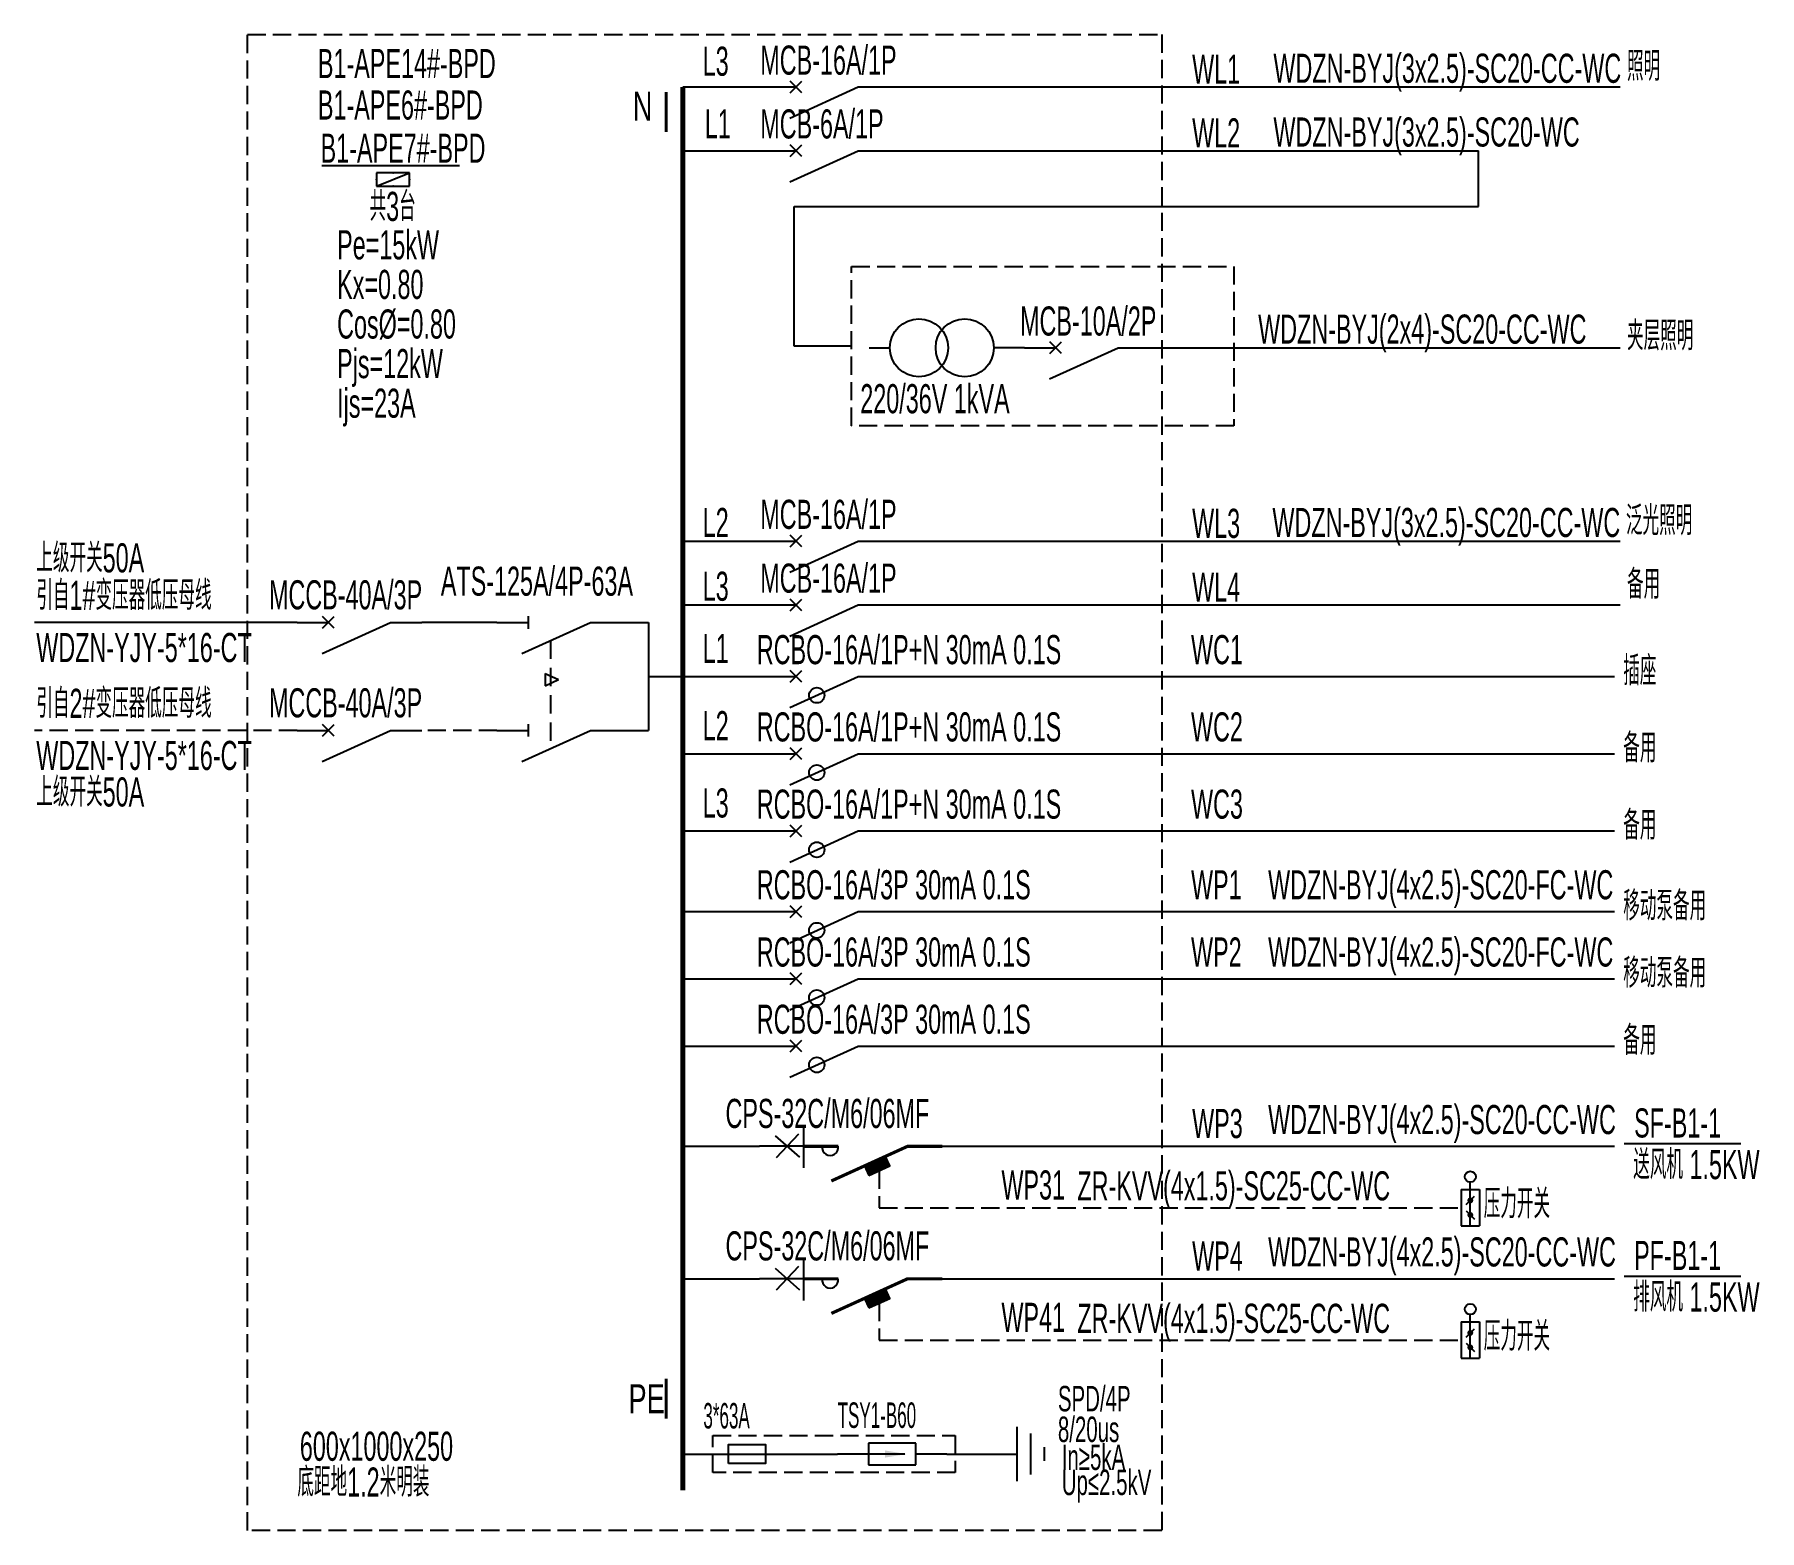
# Model space of a CAD drawing. Extents: x 776418 to 2076422, y -1170708 to 498544.
# Drawn here: x 783015 to 806715, y -616681 to -596125 of the extents above; entities that cross this region are included whole.
import ezdxf

# ---------------------------------------------------------------- set-up
doc = ezdxf.new("R2010")
doc.units = 0
doc.header["$LTSCALE"] = 1000
doc.header["$MEASUREMENT"] = 0
for name, pattern in [('CONTINOUS', [0]), ('DASH', [0.35, 0.25, -0.1]), ('HIDDEN', [0.375, 0.25, -0.125])]:
    doc.linetypes.add(name, pattern=pattern)
doc.layers.get('0').update_dxf_attribs({"linetype": 'CONTINUOUS'})
for name, color, linetype in [('D-TEXT', 7, 'CONTINUOUS'), ('DOTLN', 2, 'DASH'), ('DQ', 255, 'CONTINOUS'), ('ELEMENT', 3, 'CONTINUOUS'), ('EQUIP-箱柜', 3, 'CONTINUOUS'), ('SHEET_TEXT', 7, 'CONTINUOUS'), ('TEL_TEXT', 3, 'CONTINUOUS'), ('WIRE-照明', 1, 'CONTINUOUS')]:
    doc.layers.add(name, color=color, linetype=linetype)
doc.styles.add('_COMPLEX', font='ROS', dxfattribs={"width": 0.6, "bigfont": 'JD'})
doc.styles.add('_JD', font='ros.shx', dxfattribs={"width": 0.8, "bigfont": 'JD.shx'})
doc.styles.add('_TCH_LABEL', font='COMPLEX', dxfattribs={"bigfont": 'GBCBIG'})
doc.styles.add('DIM_FONT', font='SIMPLEX', dxfattribs={"width": 0.7, "bigfont": 'GBCBIG'})
doc.styles.get("Standard").update_dxf_attribs({"font": 'gbenor.shx', "bigfont": 'gbcbig.shx'})

# ---------------------------------------------------------------- blocks, each defined once
blk = doc.blocks.new('M_M8')
for p, q in [((-0.25, -0.2), (0, -0.75)), ((0.05, -0.25), (-0.05, -0.25))]:
    blk.add_line(p, q)
for points in [[(0, 0), (0, -0.25)], [(0, -0.75), (0, -1)]]:
    blk.add_lwpolyline(points)
at = {"style": 'DIM_FONT', "width": 0.8, "flags": 9}
blk.add_attdef('S', (0.25, -0.5), '', height=0.2, dxfattribs=at)
blk = doc.blocks.new('M_M19DXM')
for p, q in [((-0.25, -0.2), (0, -0.75)), ((-0.047, -0.203), (0.047, -0.297)), ((-0.047, -0.297), (0.047, -0.203))]:
    blk.add_line(p, q)
for points in [[(0, 0), (0, -0.25)], [(0, -0.75), (0, -1)]]:
    blk.add_lwpolyline(points)
blk.add_circle((-0.151, -0.417), 0.0615)
at = {"style": 'DIM_FONT', "width": 0.8, "flags": 9}
blk.add_attdef('S', (0.25, -0.5), '', height=0.2, dxfattribs=at)
blk = doc.blocks.new('M_M7')
for p, q in [((-0.25, -0.2), (0, -0.75)), ((-0.047, -0.297), (0.047, -0.203)), ((-0.047, -0.203), (0.047, -0.297))]:
    blk.add_line(p, q)
for points in [[(0, 0), (0, -0.25)], [(0, -0.75), (0, -1)]]:
    blk.add_lwpolyline(points)
at = {"width": 0.8, "flags": 9}
blk.add_attdef('S', (0.25, -0.5), '', height=0.2, dxfattribs=at)
blk = doc.blocks.new('$element$00000577')
at = {"const_width": 0.0233}
for points in [[(0, 0), (0, -0.25)], [(-0.25, -0.2), (0, -0.75), (0, -1)]]:
    blk.add_lwpolyline(points, dxfattribs=at)
blk.add_arc((-0.008, -0.192), 0.0589, 81.8699, 278.1301)
at = {"flags": 9}
blk.add_attdef('S', (0, 0), '', height=0.00000667, dxfattribs=at)
blk = doc.blocks.new('A$C06496FC3')
h = blk.add_hatch()
h.set_pattern_fill('ANSI31', color=256, scale=10, style=0)
h.set_pattern_definition([(45, (-201584.4355, -30791.5509), (-0.707106781, 0.707106781), [])])
h.paths.add_polyline_path([(-567, -212), (-614, -109), (-841, -212), (-794, -315)])
blk.add_lwpolyline([(-794, -315), (-567, -212), (-614, -109), (-841, -212)], close=True)
at = {"layer": 'DQ'}
for p, q in [((-1500, 225), (-1500, -234)), ((-1500, 0), (-1979, 0)), ((-1810, 115), (-1545, -119)), ((-1555, 133), (-1796, -124))]:
    blk.add_line(p, q, dxfattribs=at)
at = {"layer": 'ELEMENT', "xscale": 1500, "yscale": 1500, "zscale": 1500, "rotation": 90}
blk.add_blockref('$element$00000577', (-1500, 0), dxfattribs=at)
blk = doc.blocks.new('M_M20')
blk.add_lwpolyline([(0, 0), (0, -0.167)])
for centre in [(0, -0.4), (0, -0.767)]:
    blk.add_circle(centre, 0.233)
at = {"width": 0.8, "flags": 9}
blk.add_attdef('S', (0.25, -0.5), '', height=0.2, dxfattribs=at)
blk = doc.blocks.new('*U40')
for p, q in [((-125, 250), (125, 250)), ((-125, 250), (-125, -250)), ((0, -250), (0, 350)), ((125, 250), (125, -250)), ((-57, 43), (57, 157)), ((-57, -43), (57, -157)), ((-125, -250), (125, -250))]:
    blk.add_line(p, q)
at = {"const_width": 40}
for points in [[(-20, 100, 1), (20, 100, 1)], [(-20, -100, 1), (20, -100, 1)]]:
    blk.add_lwpolyline(points, format="xyb", close=True, dxfattribs=at)
blk.add_circle((0, 425), 75)
blk = doc.blocks.new('$equip$00001416')
for p, q in [((0.75, 0.6), (-0.75, 0.6)), ((-0.75, 0), (0.75, 0.6)), ((-0.75, 0.6), (-0.75, 0)), ((-0.75, 0), (0.75, 0)), ((0.75, 0), (0.75, 0.6))]:
    blk.add_line(p, q)
for p in [(-0.75, 0.3), (0, 0.6), (0, 0), (0.75, 0.3)]:
    blk.add_point(p)
at = {"style": '_TCH_LABEL', "flags": 9}
blk.add_attdef('A', (0, 0), '', height=0.00002, dxfattribs=at)
blk = doc.blocks.new('M_M24')
for p, q in [((-0.25, -0.375), (0.25, -0.375)), ((-0.1875, -0.5), (0.1875, -0.5)), ((-0.0625, -0.625), (0.0625, -0.625))]:
    blk.add_line(p, q)
blk.add_lwpolyline([(0, 0), (0, -0.375)])
at = {"width": 0.8, "flags": 9}
blk.add_attdef('S', (0.25, -0.5), '', height=0.2, dxfattribs=at)
blk = doc.blocks.new('M_M17')
for p, q in [((-0.1, -0.717), (-0.1, -0.283)), ((-0.1, -0.283), (0.1, -0.283)), ((0.1, -0.283), (0.1, -0.717)), ((0, -0.383), (0, -0.717)), ((0.1, -0.717), (-0.1, -0.717))]:
    blk.add_line(p, q)
for points in [[(0, 0), (0, -0.283)], [(0, -0.717), (0, -1)]]:
    blk.add_lwpolyline(points)
for points in [[(-0.033, -0.567), (0.033, -0.567), (0, -0.367), (0.033, -0.567)], [(0.033, -0.567), (0, -0.367), (-0.033, -0.567), (0.033, -0.567)], [(0, -0.367), (-0.033, -0.567), (0.033, -0.567), (0, -0.367)]]:
    blk.add_solid(points)
at = {"width": 0.8, "flags": 9}
blk.add_attdef('S', (0.25, -0.5), '', height=0.2, dxfattribs=at)

msp = doc.modelspace()

# ---------------------------------------------------------------- linework, layer by layer
msp.add_line((786964, -597923), (788856, -597923))
at = {"layer": 'DOTLN', "linetype": 'DASH'}
for p, q in [((785942, -616681), (785942, -596125)), ((785942, -596125), (798503, -596125)), ((798503, -596125), (798503, -616681)), ((798503, -616681), (785942, -616681))]:
    msp.add_line(p, q, dxfattribs=at)
for points in [[(794242, -599311), (799494, -599311), (799494, -601501), (794242, -601501)], [(792337, -615375), (795666, -615375), (795666, -615884), (792337, -615884)]]:
    msp.add_lwpolyline(points, close=True, dxfattribs=at)
at = {"layer": 'DQ', "linetype": 'DASH'}
for p, q in [((794622, -611736), (794622, -612245)), ((794622, -612245), (802617, -612245)), ((794622, -613556), (794622, -614065)), ((794622, -614065), (802617, -614065))]:
    msp.add_line(p, q, dxfattribs=at)
at = {"layer": 'ELEMENT'}
msp.add_lwpolyline([(792549, -615760), (792549, -615500), (793059, -615500), (793059, -615760)], close=True, dxfattribs=at)
at = {"layer": 'SHEET_TEXT', "ltscale": 0.001}
for p, q in [((804857, -611364), (806460, -611364)), ((804857, -613184), (806460, -613184))]:
    msp.add_line(p, q, dxfattribs=at)
at = {"layer": 'WIRE-照明'}
for p, q in [((791922, -596845), (793049, -596845)), ((794747, -596845), (804799, -596845)), ((791922, -597722), (793049, -597722)), ((794747, -597722), (795662, -597722)), ((795662, -597722), (802855, -597722)), ((802855, -598488), (802855, -597722)), ((793454, -600406), (793454, -598488)), ((793454, -598488), (802855, -598488)), ((794242, -600406), (793454, -600406)), ((796617, -600430), (796195, -600430)), ((798116, -600430), (804799, -600430)), ((791922, -603086), (793049, -603086)), ((794747, -603086), (804799, -603086)), ((791922, -603963), (793049, -603963)), ((794747, -603963), (804799, -603963)), ((786623, -604204), (783015, -604204)), ((789369, -604204), (788336, -604204)), ((791038, -604204), (791449, -604204)), ((791449, -604204), (791449, -605687)), ((790033, -604905), (790033, -605073)), ((790033, -604905), (790215, -604989)), ((790033, -605073), (790215, -604989)), ((791449, -604946), (791922, -604946)), ((791922, -604946), (793049, -604946)), ((794762, -604946), (804725, -604946)), ((791034, -605687), (791449, -605687)), ((791922, -606007), (793049, -606007)), ((794762, -606007), (804725, -606007)), ((791922, -607068), (793049, -607068)), ((794762, -607068), (804725, -607068)), ((791922, -608176), (793049, -608176)), ((794762, -608176), (804725, -608176)), ((791922, -609100), (793049, -609100)), ((794762, -609100), (804725, -609100)), ((791922, -610024), (793049, -610024)), ((794762, -610024), (804725, -610024)), ((791922, -611402), (792975, -611402)), ((795486, -611402), (804725, -611402)), ((791922, -613222), (792975, -613222)), ((795486, -613222), (804725, -613222)), ((791922, -615630), (794049, -615630)), ((795549, -615630), (796362, -615630))]:
    msp.add_line(p, q, dxfattribs=at)
at = {"layer": 'WIRE-照明', "linetype": 'HIDDEN'}
msp.add_line((790103, -604454), (790103, -605938), dxfattribs=at)
at = {"layer": 'WIRE-照明', "linetype": 'DASH'}
for p, q in [((786623, -605687), (783015, -605687)), ((789369, -605687), (788336, -605687))]:
    msp.add_line(p, q, dxfattribs=at)
at = {"layer": 'WIRE-照明', "linetype": 'Continuous', "const_width": 40}
for points in [[(791693, -597465), (791693, -596915)], [(791693, -615142), (791693, -614593)]]:
    msp.add_lwpolyline(points, dxfattribs=at)
at = {"layer": 'WIRE-照明', "const_width": 68.5}
msp.add_lwpolyline([(791922, -616129), (791922, -596845)], dxfattribs=at)

# ---------------------------------------------------------------- block references
at = {"xscale": 1.268882175226586, "yscale": 1.268882175226586, "zscale": 1.268882175226586}
for p in [(795486, -611402), (795486, -613222)]:
    msp.add_blockref('A$C06496FC3', p, dxfattribs=at)
at = {"layer": 'DQ', "xscale": 1712.990936555891, "yscale": 1712.990936555891, "zscale": 1712.990936555891, "rotation": 90}
for p in [(789369, -604204), (789369, -605687)]:
    msp.add_blockref('M_M8', p, dxfattribs=at)
at = {"layer": 'ELEMENT', "color": 4, "xscale": 1712.990936555891, "yscale": 1712.990936555891, "zscale": 1712.990936555891, "rotation": 90}
for name, p in [('M_M7', (793049, -596845)), ('M_M7', (793049, -597722)), ('M_M20', (794482, -600430)), ('M_M7', (796617, -600430)), ('M_M7', (793049, -603086)), ('M_M7', (793049, -603963)), ('M_M7', (786623, -604204)), ('M_M7', (786623, -605687))]:
    msp.add_blockref(name, p, dxfattribs=at)
at = {"layer": 'ELEMENT'}
for name, p, xscale, yscale, zscale, rotation in [('M_M19DXM', (793049, -604946), 1712.990936555891, 1712.990936555891, 1712.990936555891, 90), ('M_M19DXM', (793049, -606007), 1712.990936555891, 1712.990936555891, 1712.990936555891, 90), ('M_M19DXM', (793049, -607068), 1712.990936555891, 1712.990936555891, 1712.990936555891, 90), ('M_M19DXM', (793049, -608176), 1712.990936555891, 1712.990936555891, 1712.990936555891, 90), ('M_M19DXM', (793049, -609100), 1712.990936555891, 1712.990936555891, 1712.990936555891, 90), ('M_M19DXM', (793049, -610024), 1712.990936555891, 1712.990936555891, 1712.990936555891, 90), ('M_M17', (795549, -615630), -1500, 1500, 1500, 270), ('M_M24', (795955, -615630), 1500, 1500, 1500, 90)]:
    msp.add_blockref(name, p, dxfattribs=dict(at, xscale=xscale, yscale=yscale, zscale=zscale, rotation=rotation))
at = {"layer": 'EQUIP-箱柜', "xscale": 300, "yscale": 300, "zscale": 300}
msp.add_blockref('$equip$00001416', (787941, -598208), dxfattribs=at)
at = {"layer": 'EQUIP-箱柜'}
for p in [(802742, -612245), (802742, -614065)]:
    msp.add_blockref('*U40', p, dxfattribs=at)

# ---------------------------------------------------------------- texts
at = {"layer": 'D-TEXT', "style": '_JD', "width": 0.6}
for s, p in [('MCB-16A/1P', (792987, -596677)), ('B1-APE14#-BPD', (786909, -596724)), ('L3', (792196, -596692)), ('WL1', (798920, -596801)), ('WDZN-BYJ(3x2.5)-SC20-CC-WC', (800037, -596789)), ('照明', (804895, -596761)), ('B1-APE6#-BPD', (786909, -597294)), ('L1', (792225, -597552)), ('MCB-6A/1P', (792987, -597554)), ('WL2', (798920, -597677)), ('WDZN-BYJ(3x2.5)-SC20-WC', (800037, -597665)), ('B1-APE7#-BPD', (786946, -597887)), ('共3台', (787619, -598687)), ('Pe=15kW', (787173, -599215)), ('Kx=0.80', (787173, -599759)), ('Cos%%C=0.80', (787173, -600303)), ('MCB-10A/2P', (796556, -600262)), ('WDZN-BYJ(2x4)-SC20-CC-WC', (799827, -600373)), ('夹层照明', (804895, -600464)), ('Pjs=12kW', (787173, -600847)), ('Ijs=23A', (787173, -601391)), ('220/36V 1kVA', (794361, -601329)), ('L2', (792196, -603030)), ('MCB-16A/1P', (792987, -602918)), ('WL3', (798920, -603042)), ('WDZN-BYJ(3x2.5)-SC20-CC-WC', (800023, -603030)), ('泛光照明', (804880, -603003)), ('上级开关50A', (783040, -603516)), ('MCB-16A/1P', (792987, -603795)), ('引自1#变压器低压母线', (783040, -604031)), ('MCCB-40A/3P', (786237, -604024)), ('ATS-125A/4P-63A', (788598, -603836)), ('L3', (792196, -603906)), ('WL4', (798920, -603918)), ('备用', (804895, -603879)), ('WDZN-YJY-5*16-CT', (783040, -604748)), ('L1', (792196, -604761)), ('RCBO-16A/1P+N 30mA 0.1S', (792939, -604777)), ('WC1', (798905, -604777)), ('插座', (804843, -605067)), ('引自2#变压器低压母线', (783040, -605515)), ('MCCB-40A/3P', (786237, -605508)), ('L2', (792196, -605822)), ('RCBO-16A/1P+N 30mA 0.1S', (792939, -605839)), ('WC2', (798905, -605839)), ('备用', (804843, -606128)), ('WDZN-YJY-5*16-CT', (783040, -606231)), ('上级开关50A', (783040, -606733)), ('L3', (792196, -606884)), ('RCBO-16A/1P+N 30mA 0.1S', (792939, -606900)), ('WC3', (798905, -606900)), ('备用', (804843, -607189)), ('RCBO-16A/3P 30mA 0.1S', (792939, -608008)), ('WP1', (798905, -608008)), ('WDZN-BYJ(4x2.5)-SC20-FC-WC', (799964, -608008)), ('移动泵备用', (804843, -608298)), ('RCBO-16A/3P 30mA 0.1S', (792939, -608932)), ('WP2', (798905, -608932)), ('WDZN-BYJ(4x2.5)-SC20-FC-WC', (799964, -608932)), ('移动泵备用', (804843, -609221)), ('RCBO-16A/3P 30mA 0.1S', (792939, -609856)), ('备用', (804843, -610145)), ('WP3', (798920, -611289)), ('WDZN-BYJ(4x2.5)-SC20-CC-WC', (799964, -611234)), ('SF-B1-1', (804993, -611281)), ('送风机 1.5KW', (804980, -611853)), ('WP31', (796300, -612133)), ('ZR-KVV(4x1.5)-SC25-CC-WC', (797343, -612145)), ('压力开关', (802926, -612391)), ('WDZN-BYJ(4x2.5)-SC20-CC-WC', (799964, -613053)), ('WP4', (798920, -613109)), ('PF-B1-1', (804993, -613101)), ('排风机 1.5KW', (804980, -613673)), ('WP41', (796300, -613952)), ('ZR-KVV(4x1.5)-SC25-CC-WC', (797343, -613965)), ('压力开关', (802926, -614211)), ('600x1000x250', (786661, -615723)), ('底距地1.2米明装', (786627, -616215))]:
    msp.add_text(s, height=400, dxfattribs=at).set_placement(p)
at = {"layer": 'D-TEXT', "color": 1, "style": '_JD', "width": 0.6}
for p in [(792509, -611150), (792509, -612970)]:
    msp.add_text('CPS-32C/M6/06MF', height=400, dxfattribs=at).set_placement(p)
at = {"layer": 'TEL_TEXT', "ltscale": 2, "style": '_COMPLEX'}
for s, height, width, p in [('N', 400, 0.7, (791234, -597311)), ('PE', 399.7, 0.7, (791176, -615071)), ('SPD/4P', 350, 0.6, (797076, -615044)), ('3*63A', 350, 0.5, (792205, -615279)), ('TSY1-B60', 350, 0.5, (794049, -615271)), ('8/20us', 350, 0.6, (797076, -615465)), ('In≥5kA', 350, 0.6, (797129, -615849)), ('Up≤2.5kV', 350, 0.6, (797129, -616194))]:
    msp.add_text(s, height=height, dxfattribs=dict(at, width=width)).set_placement(p)

doc.saveas('drawing.dxf')
